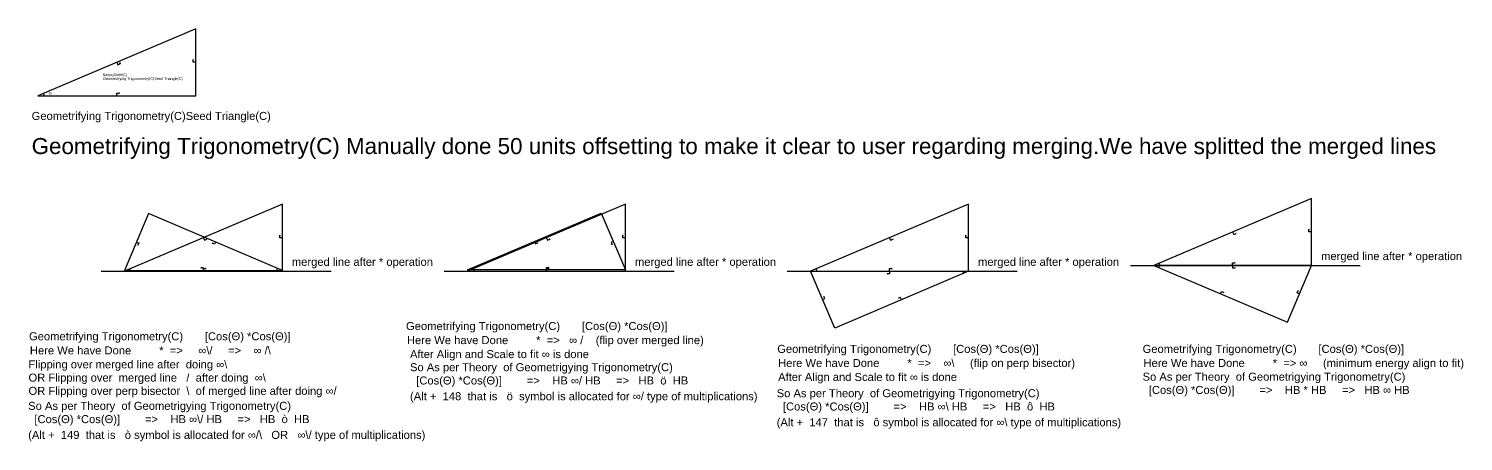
# Model space of a CAD drawing. Header units: millimetres. Extents: x 351024 to 834595, y -52733518 to -52619758.
# Drawn here: x 436588 to 490359, y -52673469 to -52658006 of the extents above; entities that cross this region are included whole.
import ezdxf

# ---------------------------------------------------------------- set-up
doc = ezdxf.new("R2010")
doc.units = ezdxf.units.MM
for name, color, linetype in [('BASE', 170, 'Continuous'), ('HYPOTENUSE', 20, 'Continuous'), ('PERPENDICULAR', 90, 'Continuous'), ('Standard', 7, 'Continuous')]:
    doc.layers.add(name, color=color, linetype=linetype)
doc.styles.add('Arial', font='arial_0.ttf')

# ---------------------------------------------------------------- blocks, each defined once
blk = doc.blocks.new('TRIANGLE')
at = {"color": 1}
for p, q in [((2959, 1256), (2998, 1164)), ((2998, 1164), (3090, 1203)), ((3090, 1203), (3076, 1202)), ((3090, 1203), (3080, 1194))]:
    blk.add_line(p, q, dxfattribs=at)
at = {"color": 3}
for p, q in [((5818, 1356), (5814, 1343)), ((5818, 1256), (5818, 1356)), ((5818, 1356), (5823, 1343)), ((5918, 1256), (5818, 1256))]:
    blk.add_line(p, q, dxfattribs=at)
at = {"color": 5}
for p, q in [((2959, 0), (2959, 100)), ((2959, 100), (3059, 100)), ((3059, 100), (3046, 104)), ((3059, 100), (3046, 96))]:
    blk.add_line(p, q, dxfattribs=at)
at = {"layer": 'BASE'}
blk.add_line((0, 0), (5918, 0), dxfattribs=at)
at = {"layer": 'Defpoints', "color": 4}
blk.add_line((207, 88), (220, 0), dxfattribs=at)
at = {"layer": 'HYPOTENUSE'}
blk.add_line((5918, 2512), (0, 0), dxfattribs=at)
at = {"layer": 'PERPENDICULAR'}
blk.add_line((5918, 0), (5918, 2512), dxfattribs=at)

msp = doc.modelspace()

# ---------------------------------------------------------------- linework, layer by layer
at = {"layer": 'Standard', "color": 123}
for p, q in [((477880, -52666879), (486496, -52666879)), ((439303, -52667095), (447919, -52667095)), ((452162, -52667095), (460778, -52667095)), ((465021, -52667095), (473637, -52667095))]:
    msp.add_line(p, q, dxfattribs=at)

# ---------------------------------------------------------------- block references
at = {"layer": 'Standard'}
for p in [(436933, -52660518), (440177, -52667095), (453036, -52667095), (465895, -52667095), (478754, -52666879)]:
    msp.add_blockref('TRIANGLE', p, dxfattribs=at)
at = {"layer": 'Standard', "yscale": 0.920504853452437, "zscale": 0.920504853452437}
for p, xscale, rotation in [((478754, -52666879), 0.920504853452437, 336.9999999999995), ((446096, -52667065), 0.920504853452437, 156.9999999999995), ((453036, -52667045), -0.920504853452437, 203.0000000000004), ((471813, -52667095), -0.920504853452437, 23.00000000000048)]:
    msp.add_blockref('TRIANGLE', p, dxfattribs=dict(at, xscale=xscale, rotation=rotation))

# ---------------------------------------------------------------- texts
at = {"layer": 'Standard', "style": 'Arial'}
for s, height, p in [('A', 100, (439961, -52659334)), ('SanjoyNath(C)', 100, (439363, -52659782)), ('Geometrifying Trigonometry(C)Seed Triangle(C)', 100, (439373, -52659927)), ('Θ', 100, (437337, -52660482)), ('Geometrifying Trigonometry(C)Seed Triangle(C)', 300, (436698, -52661425)), ('Geometrifying Trigonometry(C) Manually done 50 units offsetting to make it clear to user regarding merging.We have splitted the merged lines', 600, (436698, -52662704)), ('merged line after * operation', 300, (485029, -52666678)), ('merged line after * operation', 300, (446452, -52666893)), ('merged line after * operation', 300, (459311, -52666893)), ('merged line after * operation', 300, (472170, -52666893)), ('Geometrifying Trigonometry(C)       [Cos(Θ) *Cos(Θ)]', 300, (450731, -52669299)), ('Geometrifying Trigonometry(C)       [Cos(Θ) *Cos(Θ)]', 300, (436600, -52669683)), ('Here We have Done         *  =>   ∞ /    (flip over merged line) ', 300, (450764, -52669827)), ('Here We have Done         *  =>     ∞\\/     =>    ∞ /\\ ', 300, (436633, -52670211)), ('After Align and Scale to fit ∞ is done', 300, (450881, -52670351)), ('Geometrifying Trigonometry(C)       [Cos(Θ) *Cos(Θ)]', 300, (464644, -52670156)), ('Geometrifying Trigonometry(C)       [Cos(Θ) *Cos(Θ)]', 300, (478338, -52670156)), ('Flipping over merged line after  doing ∞\\', 300, (436581, -52670735)), ('So As per Theory  of Geometrigying Trigonometry(C) ', 300, (450880, -52670842)), ('Here We have Done         *  =>    ∞\\     (flip on perp bisector) ', 300, (464677, -52670684)), ('Here We have Done         *  => ∞     (minimum energy align to fit)  ', 300, (478371, -52670684)), ('OR Flipping over  merged line   /  after doing  ∞\\', 300, (436581, -52671232)), ('  [Cos(Θ) *Cos(Θ)]        =>    HB ∞/ HB     =>   HB  ö  HB', 300, (450880, -52671340)), ('After Align and Scale to fit ∞ is done', 300, (464677, -52671208)), ('So As per Theory  of Geometrigying Trigonometry(C) ', 300, (478338, -52671197)), ('OR Flipping over perp bisector  \\  of merged line after doing ∞/', 300, (436581, -52671729)), ('(Alt +  148  that is   ö  symbol is allocated for ∞/ type of multiplications) ', 300, (450880, -52671930)), ('So As per Theory  of Geometrigying Trigonometry(C) ', 300, (464624, -52671817)), ('  [Cos(Θ) *Cos(Θ)]        =>    HB * HB     =>   HB ∞ HB', 300, (478338, -52671694)), ('So As per Theory  of Geometrigying Trigonometry(C) ', 300, (436569, -52672290)), ('  [Cos(Θ) *Cos(Θ)]        =>    HB ∞\\ HB     =>   HB  ô  HB', 300, (464624, -52672314)), ('  [Cos(Θ) *Cos(Θ)]        =>    HB ∞\\/ HB     =>   HB  ò  HB', 300, (436569, -52672788)), ('(Alt +  147  that is   ô symbol is allocated for ∞\\ type of multiplications) ', 300, (464624, -52672905)), ('(Alt +  149  that is   ò symbol is allocated for ∞/\\   OR   ∞\\/ type of multiplications) ', 300, (436569, -52673379))]:
    msp.add_text(s, height=height, dxfattribs=at).set_placement(p)

doc.saveas('drawing.dxf')
